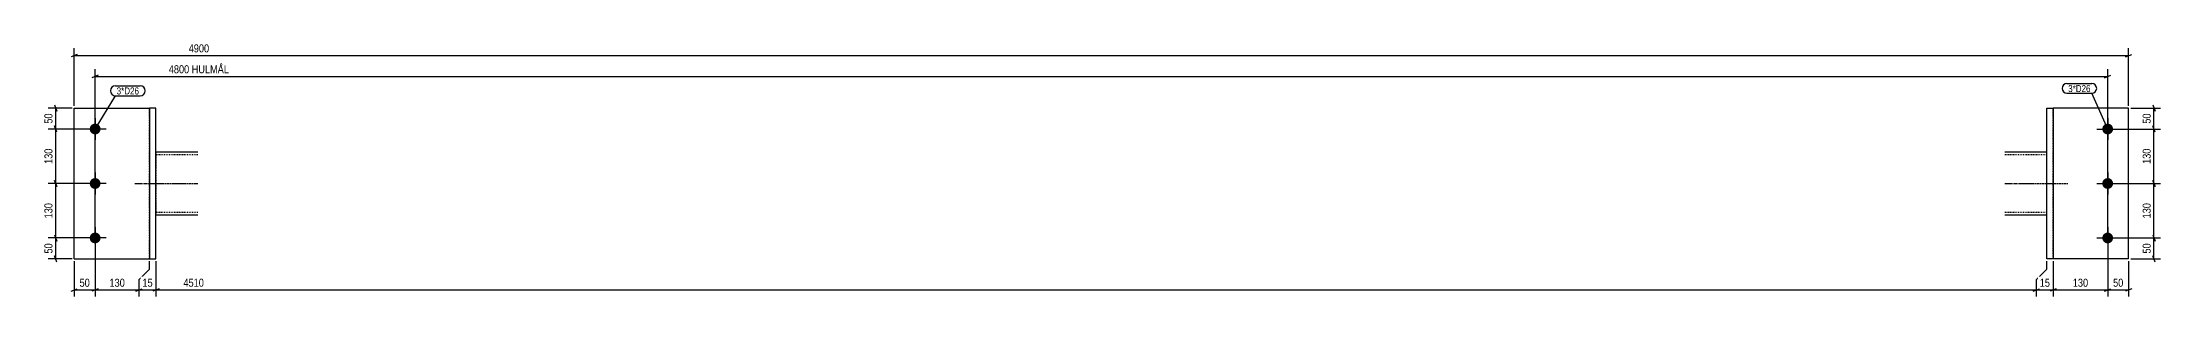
# Model space of a CAD drawing. Header units: millimetres. Extents: x 8 to 15691, y 12 to 619.
# Drawn here: x 8 to 5060, y 12 to 619 of the extents above; entities that cross this region are included whole.
import ezdxf

# ---------------------------------------------------------------- set-up
doc = ezdxf.new("R2010")
doc.units = ezdxf.units.MM
doc.linetypes.add('DXK_LINE_DOT2', pattern=[3.9198, 1.9599, -1.9599])
doc.linetypes.add('DXK_LINE_DOT3', pattern=[5.9187, 2.979, -0.9799, 0.9799, -0.9799])
for name, color, linetype in [('MÅLSÆTNING', 7, 'Continuous'), ('STÅL', 7, 'Continuous'), ('TEKST', 7, 'Continuous')]:
    doc.layers.add(name, color=color, linetype=linetype)
doc.styles.add('Arial Narrow', font='ARIALN.TTF', dxfattribs={"height": 0.2})

msp = doc.modelspace()

# ---------------------------------------------------------------- hatches: boundary and pattern name
at = {"layer": 'STÅL', "linetype": 'Continuous'}
for points in [[(133.8, 399.1, -1), (133.8, 425.1, -1)], [(4933.8, 425.1, -1), (4933.8, 399.1, -1)], [(133.8, 269.1, -1), (133.8, 295.1, -1)], [(4933.8, 295.1, -1), (4933.8, 269.1, -1)], [(133.8, 139.1, -1), (133.8, 165.1, -1)], [(4933.8, 165.1, -1), (4933.8, 139.1, -1)]]:
    msp.add_hatch(color=96, dxfattribs=at).paths.add_polyline_path(points)

# ---------------------------------------------------------------- linework, layer by layer
at = {"layer": 'MÅLSÆTNING', "color": 7, "linetype": 'Continuous'}
for p, q in [((91.3, 590.2), (76.3, 584.2)), ((83.8, 467.1), (83.8, 605)), ((4976.3, 584.2), (4991.3, 590.2)), ((4983.8, 467.1), (4983.8, 605)), ((141.3, 540.5), (126.3, 534.5)), ((133.8, 157.1), (133.8, 555.2)), ((133.8, 537.5), (4933.8, 537.5)), ((4926.3, 534.5), (4941.3, 540.5)), ((4933.8, 157.1), (4933.8, 555.2)), ((78.8, 462.1), (22, 462.1)), ((36.8, 469.6), (42.8, 454.6)), ((39.8, 412.1), (39.8, 462.1)), ((4988.8, 462.1), (5060.1, 462.1)), ((5041.1, 469.6), (5047.1, 454.6)), ((5044.1, 412.1), (5044.1, 462.1)), ((128.8, 412.1), (22, 412.1)), ((42.8, 404.6), (36.8, 419.6)), ((4938.8, 412.1), (5060.1, 412.1)), ((5047.1, 404.6), (5041.1, 419.6)), ((128.8, 282.1), (22, 282.1)), ((128.8, 282.1), (22, 282.1)), ((36.8, 289.6), (42.8, 274.6)), ((42.8, 274.6), (36.8, 289.6)), ((39.8, 152.1), (39.8, 282.1)), ((4938.8, 282.1), (5060.1, 282.1)), ((4938.8, 282.1), (5060.1, 282.1)), ((5041.1, 289.6), (5047.1, 274.6)), ((5047.1, 274.6), (5041.1, 289.6)), ((5044.1, 152.1), (5044.1, 282.1)), ((128.8, 152.1), (22, 152.1)), ((128.8, 152.1), (22, 152.1)), ((36.8, 159.6), (42.8, 144.6)), ((36.8, 159.6), (42.8, 144.6)), ((39.8, 102.1), (39.8, 152.1)), ((4938.8, 152.1), (5060.1, 152.1)), ((4938.8, 152.1), (5060.1, 152.1)), ((5041.1, 159.6), (5047.1, 144.6)), ((5041.1, 159.6), (5047.1, 144.6)), ((5044.1, 102.1), (5044.1, 152.1)), ((78.8, 102.1), (22, 102.1)), ((42.8, 94.6), (36.8, 109.6)), ((133.8, 147.1), (133.8, 12)), ((133.8, 147.1), (133.8, 12)), ((4933.8, 147.1), (4933.8, 12)), ((4988.8, 102.1), (5060.1, 102.1)), ((5047.1, 94.6), (5041.1, 109.6)), ((83.8, 97.1), (83.8, 12)), ((238.8, 53), (263.8, 78)), ((238.8, 53), (263.8, 78)), ((238.8, 12), (238.8, 53)), ((238.8, 12), (238.8, 53)), ((263.8, 78), (263.8, 97.1)), ((263.8, 78), (263.8, 97.1)), ((278.8, 97.1), (278.8, 12)), ((4763.8, 53), (4788.8, 78)), ((4763.8, 53), (4788.8, 78)), ((4763.8, 12), (4763.8, 53)), ((4763.8, 12), (4763.8, 53)), ((4788.8, 78), (4788.8, 97.1)), ((4788.8, 78), (4788.8, 97.1)), ((4803.8, 97.1), (4803.8, 12)), ((4803.8, 97.1), (4803.8, 12)), ((4983.8, 97.1), (4983.8, 12)), ((76.3, 25), (91.3, 31)), ((83.8, 28), (133.8, 28)), ((141.3, 31), (126.3, 25)), ((133.8, 28), (238.8, 28)), ((231.3, 25), (246.3, 31)), ((238.8, 28), (278.8, 28)), ((286.3, 31), (271.3, 25)), ((4756.3, 25), (4771.3, 31)), ((4756.3, 25), (4771.3, 31)), ((4763.8, 28), (4803.8, 28)), ((4811.3, 31), (4796.3, 25)), ((4811.3, 31), (4796.3, 25)), ((4926.3, 25), (4941.3, 31)), ((4933.8, 28), (4983.8, 28)), ((4991.3, 31), (4976.3, 25))]:
    msp.add_line(p, q, dxfattribs=at)
at = {"layer": 'STÅL', "color": 2, "linetype": 'Continuous'}
for p, q in [((83.8, 102.1), (83.8, 462.1)), ((83.8, 462.1), (263.8, 462.1)), ((263.8, 462.1), (263.8, 102.1)), ((278.8, 462.1), (263.8, 462.1)), ((278.8, 102.1), (278.8, 462.1)), ((4788.8, 102.1), (4788.8, 462.1)), ((4788.8, 462.1), (4803.8, 462.1)), ((4983.8, 462.1), (4803.8, 462.1)), ((4803.8, 462.1), (4803.8, 102.1)), ((4983.8, 102.1), (4983.8, 462.1)), ((378.8, 357.1), (278.8, 357.1)), ((4788.8, 357.1), (4688.8, 357.1)), ((278.8, 207.1), (378.8, 207.1)), ((4688.8, 207.1), (4788.8, 207.1)), ((83.8, 102.1), (263.8, 102.1)), ((263.8, 102.1), (278.8, 102.1)), ((4803.8, 102.1), (4788.8, 102.1)), ((4983.8, 102.1), (4803.8, 102.1))]:
    msp.add_line(p, q, dxfattribs=at)
at = {"layer": 'STÅL', "color": 7, "linetype": 'DXK_LINE_DOT2'}
for p, q in [((263.8, 102.1), (263.8, 462.1)), ((4803.8, 102.1), (4803.8, 462.1)), ((278.8, 357.1), (278.8, 207.1)), ((4788.8, 207.1), (4788.8, 357.1)), ((278.8, 351.1), (378.8, 351.1)), ((4688.8, 351.1), (4788.8, 351.1)), ((378.8, 213.1), (278.8, 213.1)), ((4788.8, 213.1), (4688.8, 213.1))]:
    msp.add_line(p, q, dxfattribs=at)
at = {"layer": 'STÅL', "color": 96, "linetype": 'Continuous'}
for p, q in [((159.8, 412.1), (107.8, 412.1)), ((133.8, 438.1), (133.8, 386.1)), ((4907.8, 412.1), (4959.8, 412.1)), ((4933.8, 438.1), (4933.8, 386.1)), ((133.8, 308.1), (133.8, 256.1)), ((4933.8, 308.1), (4933.8, 256.1)), ((159.8, 282.1), (107.8, 282.1)), ((4907.8, 282.1), (4959.8, 282.1)), ((159.8, 152.1), (107.8, 152.1)), ((133.8, 178.1), (133.8, 126.1)), ((4907.8, 152.1), (4959.8, 152.1)), ((4933.8, 178.1), (4933.8, 126.1))]:
    msp.add_line(p, q, dxfattribs=at)
at = {"layer": 'STÅL', "color": 7, "linetype": 'DXK_LINE_DOT3'}
for p, q in [((228.8, 282.1), (378.8, 282.1)), ((4688.8, 282.1), (4838.8, 282.1))]:
    msp.add_line(p, q, dxfattribs=at)

# ---------------------------------------------------------------- wipeouts: each hides what was drawn before it
at = {"color": 0}
msp.add_wipeout([(238.5, 494.6), (238.5, 512.1), (185.2, 512.1), (185.2, 494.6)], dxfattribs=at).dxf.layer = 'TEKST'

# ---------------------------------------------------------------- next in the draw order: wipeouts: each hides what was drawn before it
for points, layer in [([(4762.2, 541.2), (4762.2, 569.2), (305.5, 569.2), (305.5, 541.2)], 'MÅLSÆTNING'), ([(36, 453.3), (8, 453.3), (8, 420.9), (36, 420.9)], 'MÅLSÆTNING'), ([(5040.3, 453.3), (5012.3, 453.3), (5012.3, 420.9), (5040.3, 420.9)], 'MÅLSÆTNING'), ([(36, 239.4), (8, 239.4), (8, 194.8), (36, 194.8)], 'MÅLSÆTNING'), ([(5040.3, 239.4), (5012.3, 239.4), (5012.3, 194.8), (5040.3, 194.8)], 'MÅLSÆTNING'), ([(36, 143.3), (8, 143.3), (8, 110.9), (36, 110.9)], 'MÅLSÆTNING'), ([(5040.3, 143.3), (5012.3, 143.3), (5012.3, 110.9), (5040.3, 110.9)], 'MÅLSÆTNING'), ([(208.6, 31.7), (208.6, 59.7), (164.1, 59.7), (164.1, 31.7)], 'MÅLSÆTNING'), ([(4975, 31.7), (4975, 59.7), (4942.7, 59.7), (4942.7, 31.7)], 'MÅLSÆTNING'), ([(238.5, 494.6), (238.5, 512.1), (185.2, 512.1), (185.2, 494.6)], 'TEKST'), ([(4892.9, 500.3), (4892.9, 517.8), (4839.6, 517.8), (4839.6, 500.3)], 'TEKST')]:
    msp.add_wipeout(points, dxfattribs=at).dxf.layer = layer

# ---------------------------------------------------------------- next in the draw order: linework, layer by layer
at = {"layer": 'MÅLSÆTNING', "color": 7, "linetype": 'Continuous'}
for p, q in [((83.8, 587.2), (4983.8, 587.2)), ((128.8, 412.1), (22, 412.1)), ((42.8, 404.6), (36.8, 419.6)), ((39.8, 282.1), (39.8, 412.1)), ((4938.8, 412.1), (5060.1, 412.1)), ((5047.1, 404.6), (5041.1, 419.6)), ((5044.1, 282.1), (5044.1, 412.1)), ((4933.8, 147.1), (4933.8, 12)), ((141.3, 31), (126.3, 25)), ((231.3, 25), (246.3, 31)), ((4803.8, 28), (4933.8, 28)), ((4926.3, 25), (4941.3, 31))]:
    msp.add_line(p, q, dxfattribs=at)
at = {"layer": 'TEKST', "color": 7, "linetype": 'Continuous'}
for p, q in [((182.2, 515.1), (241.5, 515.1)), ((133.8, 412.1), (182.2, 491.6)), ((182.2, 491.6), (241.5, 491.6))]:
    msp.add_line(p, q, dxfattribs=at)
for centre, start, end in [((182.2, 503.3), 90, 270), ((241.5, 503.3), 270, 90)]:
    msp.add_arc(centre, 11.8, start, end, dxfattribs=at)

# ---------------------------------------------------------------- next in the draw order: texts
at = {"layer": 'MÅLSÆTNING', "color": 3, "style": 'Arial Narrow'}
for s, height, p in [('4800 HULMÅL', 19.089, (309.5, 545.2)), ('130', 19.09, (168.1, 35.7)), ('50', 19.09, (4946.7, 35.7))]:
    msp.add_text(s, height=height, dxfattribs=at).set_placement(p)
for s, p in [('50', (32, 424.9)), ('50', (5036.3, 424.9)), ('130', (32, 198.8)), ('130', (5036.3, 198.8)), ('50', (32, 114.9)), ('50', (5036.3, 114.9))]:
    msp.add_text(s, height=19.09, rotation=90.0002, dxfattribs=at).set_placement(p)
at = {"layer": 'TEKST', "color": 3, "style": 'Arial Narrow'}
msp.add_text('3*D26', height=16.7, dxfattribs=at).set_placement((185.2, 494.6))

# ---------------------------------------------------------------- next in the draw order: wipeouts: each hides what was drawn before it
at = {"color": 0}
msp.add_wipeout([(4892.9, 500.3), (4892.9, 517.8), (4839.6, 517.8), (4839.6, 500.3)], dxfattribs=at).dxf.layer = 'TEKST'

# ---------------------------------------------------------------- next in the draw order: linework, layer by layer
at = {"layer": 'TEKST', "color": 7, "linetype": 'Continuous'}
for p, q in [((4836.6, 520.8), (4895.9, 520.8)), ((4836.6, 497.3), (4895.9, 497.3)), ((4933.8, 412.1), (4895.9, 497.3))]:
    msp.add_line(p, q, dxfattribs=at)
for centre, start, end in [((4836.6, 509), 90, 270), ((4895.9, 509), 270, 90)]:
    msp.add_arc(centre, 11.7, start, end, dxfattribs=at)

# ---------------------------------------------------------------- next in the draw order: texts
at = {"layer": 'TEKST', "color": 3, "style": 'Arial Narrow'}
msp.add_text('3*D26', height=16.7, dxfattribs=at).set_placement((4839.6, 500.3))

# ---------------------------------------------------------------- next in the draw order: wipeouts: each hides what was drawn before it
at = {"color": 0}
for points in [[(4714.7, 591), (4714.7, 619), (353, 619), (353, 591)], [(36, 369.4), (8, 369.4), (8, 324.8), (36, 324.8)], [(5040.3, 369.4), (5012.3, 369.4), (5012.3, 324.8), (5040.3, 324.8)], [(125, 31.7), (125, 59.7), (92.7, 59.7), (92.7, 31.7)], [(275, 31.7), (275, 59.7), (242.7, 59.7), (242.7, 31.7)], [(4891.1, 31.7), (4891.1, 59.7), (4846.6, 59.7), (4846.6, 31.7)]]:
    msp.add_wipeout(points, dxfattribs=at).dxf.layer = 'MÅLSÆTNING'

# ---------------------------------------------------------------- next in the draw order: linework, layer by layer
at = {"layer": 'MÅLSÆTNING', "color": 7, "linetype": 'Continuous'}
for p, q in [((278.8, 97.1), (278.8, 12)), ((286.3, 31), (271.3, 25)), ((278.8, 28), (4763.8, 28))]:
    msp.add_line(p, q, dxfattribs=at)

# ---------------------------------------------------------------- next in the draw order: texts
at = {"layer": 'MÅLSÆTNING', "color": 3, "style": 'Arial Narrow'}
for s, p in [('4900', (357, 595)), ('50', (96.7, 35.7)), ('15', (246.7, 35.7)), ('130', (4850.6, 35.7))]:
    msp.add_text(s, height=19.09, dxfattribs=at).set_placement(p)
for p in [(32, 328.8), (5036.3, 328.8)]:
    msp.add_text('130', height=19.09, rotation=90.0002, dxfattribs=at).set_placement(p)

# ---------------------------------------------------------------- next in the draw order: wipeouts: each hides what was drawn before it
at = {"color": 0}
for points in [[(4702.2, 31.7), (4702.2, 59.7), (340.5, 59.7), (340.5, 31.7)], [(4800, 31.7), (4800, 59.7), (4767.7, 59.7), (4767.7, 31.7)]]:
    msp.add_wipeout(points, dxfattribs=at).dxf.layer = 'MÅLSÆTNING'

# ---------------------------------------------------------------- next in the draw order: texts
at = {"layer": 'MÅLSÆTNING', "color": 3, "style": 'Arial Narrow'}
for s, p in [('4510', (344.5, 35.7)), ('15', (4771.7, 35.7))]:
    msp.add_text(s, height=19.09, dxfattribs=at).set_placement(p)

doc.saveas('drawing.dxf')
